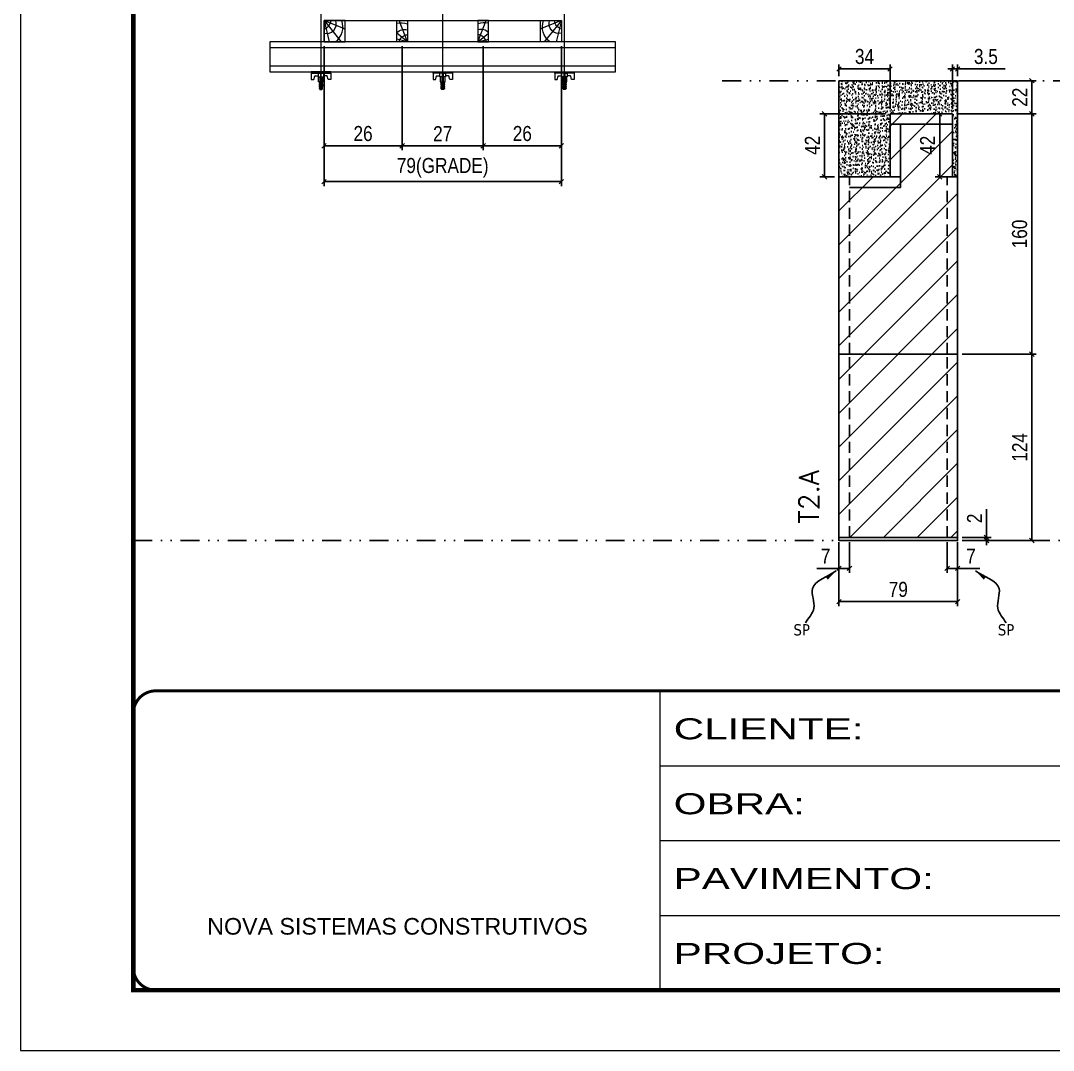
# Model space of a CAD drawing. Extents: x 14400 to 27878, y -21631 to 6985.
# Drawn here: x 17583 to 18271, y -6700 to -6014 of the extents above; entities that cross this region are included whole.
import ezdxf

# ---------------------------------------------------------------- set-up
doc = ezdxf.new("R2010")
doc.units = 0
for name, pattern in [('CONTINUO', [0]), ('DASHED', [0.75, 0.5, -0.25]), ('DIVIDE2', [0.625, 0.25, -0.125, 0, -0.125, 0, -0.125]), ('HIDDEN', [0.375, 0.25, -0.125])]:
    doc.linetypes.add(name, pattern=pattern)
for name, color, linetype in [('COTA', 241, 'Continuous'), ('MEIO_PONT', 93, 'Continuous'), ('Nível', 160, 'Continuous'), ('Painéis', 200, 'Continuous'), ('SARR_2.2x7', 40, 'Continuous'), ('texto', 7, 'Continuous')]:
    doc.layers.add(name, color=color, linetype=linetype)
for name, color, linetype, lineweight in [('Folhas', 255, 'Continuous', 9), ('Hachura', 251, 'Continuous', 9), ('Madeira', 126, 'Continuous', 18), ('Perfil Metálico', 224, 'Continuous', 18), ('SARRAFO DE PRESSAO', 251, 'DASHED', 9), ('Texto Seção', 7, 'Continuous', 15)]:
    doc.layers.add(name, color=color, linetype=linetype, lineweight=lineweight)
doc.styles.add('ARIAL', font='arial.ttf')
doc.styles.add('COTA TECNICA', font='techl___.ttf', dxfattribs={"height": 10})
doc.styles.add('COTA TECNICA 2X', font='techl___.ttf', dxfattribs={"height": 10})
doc.styles.add('COTA TECNICA-50', font='techl___.ttf', dxfattribs={"height": 10})
doc.styles.add('REGUA-120', font='ROMANS.shx', dxfattribs={"height": 15})
doc.styles.get("Standard").update_dxf_attribs({"font": 'arial.ttf'})
doc.styles.add('Tecnologia', font='')
doc.styles.get('Tecnologia').set_extended_font_data('Forgotten Futurist')
doc.dimstyles.new('COTA PAINEL-50', dxfattribs={"dimtxt": 10, "dimasz": 3, "dimexe": 3, "dimexo": 3, "dimgap": 3, "dimtad": 1, "dimdec": 1, "dimzin": 12, "dimdsep": 46, "dimtxsty": 'COTA TECNICA-50', "dimblk1": 'OBLIQUE', "dimblk2": 'OBLIQUE', "dimsah": 1, "dimcen": 0.9, "dimclrd": 4, "dimclre": 4, "dimclrt": 240, "dimadec": 1, "dimazin": 3, "dimtfac": 1, "dimtdec": 1, "dimtmove": 0, "dimatfit": 3, "dimfxl": 1, "dimtolj": 1, "dimtzin": 12, "dimarcsym": 0})
doc.dimstyles.new('PAINEL', dxfattribs={"dimtxt": 10, "dimasz": 3, "dimexe": 3, "dimexo": 3, "dimgap": 3, "dimtad": 1, "dimdec": 1, "dimzin": 12, "dimdsep": 46, "dimtxsty": 'COTA TECNICA', "dimblk1": 'OBLIQUE', "dimblk2": 'OBLIQUE', "dimsah": 1, "dimcen": 0.9, "dimclrd": 4, "dimclre": 4, "dimclrt": 240, "dimadec": 1, "dimazin": 3, "dimtfac": 1, "dimtdec": 1, "dimtmove": 0, "dimatfit": 3, "dimfxl": 1, "dimtolj": 1, "dimtzin": 12, "dimarcsym": 0})
doc.dimstyles.new('SECAO PILAR', dxfattribs={"dimtxt": 10, "dimasz": 3, "dimexe": 3, "dimexo": 3, "dimgap": 3, "dimtad": 1, "dimdec": 1, "dimlfac": 0.5, "dimzin": 12, "dimdsep": 46, "dimtxsty": 'COTA TECNICA 2X', "dimblk1": 'OBLIQUE', "dimblk2": 'OBLIQUE', "dimsah": 1, "dimcen": 0.9, "dimclrd": 256, "dimclre": 256, "dimclrt": 256, "dimadec": 1, "dimazin": 3, "dimtfac": 1, "dimtdec": 1, "dimtmove": 0, "dimatfit": 3, "dimfxl": 1, "dimtolj": 1, "dimtzin": 12, "dimarcsym": 0})
doc.dimstyles.get("Standard").update_dxf_attribs({"dimtxt": 0.18, "dimasz": 0.18, "dimexe": 0.18, "dimexo": 0.0625, "dimgap": 0.09, "dimtad": 0, "dimtih": 1, "dimtoh": 1, "dimdec": 4, "dimzin": 0, "dimdsep": 46, "dimtxsty": 'Standard', "dimcen": 0.09, "dimadec": 0, "dimazin": 0, "dimtfac": 1, "dimtdec": 4, "dimtofl": 0, "dimtmove": 0, "dimatfit": 3, "dimfxl": 1, "dimtolj": 1, "dimtzin": 0, "dimarcsym": 0})

# ---------------------------------------------------------------- blocks, each defined once
blk = doc.blocks.new('9999999999')
at = {"color": 30, "linetype": 'CONTINUO'}
for p, q in [((98564.56, 34230.21), (98564.56, 34429.45)), ((98564.56, 34379.64), (99583.98, 34379.64)), ((98564.56, 34329.83), (99487.98, 34329.83)), ((98564.56, 34280.02), (99487.98, 34280.02))]:
    blk.add_line(p, q, dxfattribs=at)
at = {"color": 30, "linetype": 'CONTINUO', "const_width": 2}
blk.add_lwpolyline([(99583.98, 34230.21), (99583.98, 34414.45, 0.414214), (99568.98, 34429.45), (98228.98, 34429.45, 0.414214), (98213.98, 34414.45), (98213.98, 34245.21, 0.414214), (98228.98, 34230.21), (99583.98, 34230.21)], format="xyb", dxfattribs=at)
at = {"layer": 'Folhas'}
blk.add_lwpolyline([(98138.98, 34190.21), (99623.98, 34190.21), (99623.98, 35240.21), (98138.98, 35240.21)], close=True, dxfattribs=at)
at = {"layer": 'Folhas', "color": 30, "const_width": 3}
blk.add_lwpolyline([(98213.98, 34230.21), (99583.98, 34230.21), (99583.98, 35200.21), (98213.98, 35200.21)], close=True, dxfattribs=at)
at = {"color": 7, "linetype": 'Continuous', "ltscale": 5, "style": 'ARIAL'}
blk.add_text('NOVA SISTEMAS CONSTRUTIVOS', height=11.0592, dxfattribs=at).set_placement((98263.19, 34267.21))
at = {"layer": 'Folhas', "color": 7, "style": 'Tecnologia', "width": 1.5}
for s, p in [('CLIENTE:', (98573.65, 34397.17)), ('OBRA:', (98573.65, 34347.31)), ('PAVIMENTO:', (98573.65, 34297.5)), ('PROJETO:', (98573.65, 34247.69))]:
    blk.add_text(s, height=14, dxfattribs=at).set_placement(p)
blk = doc.blocks.new('_Oblique')
at = {"color": 0, "linetype": 'ByBlock', "lineweight": -2}
blk.add_line((-0.5, -0.5), (0.5, 0.5), dxfattribs=at)
blk = doc.blocks.new('*D2218')
at = {"layer": 'COTA', "lineweight": -2, "transparency": 16777216}
for p, q in [((17785.39, -6031.36), (17785.39, -6124.47)), ((17943.39, -6031.36), (17943.39, -6124.47)), ((17785.39, -6121.47), (17943.39, -6121.47))]:
    blk.add_line(p, q, dxfattribs=at)
at = {"layer": 'Defpoints', "color": 0, "transparency": 16777216}
for p in [(17785.39, -6028.36), (17943.39, -6028.36), (17943.39, -6121.47)]:
    blk.add_point(p, dxfattribs=at)
at = {"layer": 'COTA', "lineweight": -2, "transparency": 16777216, "xscale": 3, "yscale": 3, "zscale": 3, "rotation": 180}
blk.add_blockref('_Oblique', (17785.39, -6121.47), dxfattribs=at)
at = {"layer": 'COTA', "lineweight": -2, "transparency": 16777216, "xscale": 3, "yscale": 3, "zscale": 3}
blk.add_blockref('_Oblique', (17943.39, -6121.47), dxfattribs=at)
at = {"layer": 'COTA', "transparency": 16777216, "insert": (17864.39, -6112.25), "char_height": 10, "attachment_point": 5, "style": 'COTA TECNICA 2X'}
blk.add_mtext('\\A1;79(GRADE)', dxfattribs=at)
blk = doc.blocks.new('*D2219')
at = {"layer": 'COTA', "lineweight": -2, "transparency": 16777216}
for p, q in [((17891.39, -6031.36), (17891.39, -6100.63)), ((17943.39, -6031.36), (17943.39, -6100.63)), ((17891.39, -6097.63), (17943.39, -6097.63))]:
    blk.add_line(p, q, dxfattribs=at)
at = {"layer": 'Defpoints', "color": 0, "transparency": 16777216}
for p in [(17891.39, -6028.36), (17943.39, -6028.36), (17943.39, -6097.63)]:
    blk.add_point(p, dxfattribs=at)
at = {"layer": 'COTA', "lineweight": -2, "transparency": 16777216, "xscale": 3, "yscale": 3, "zscale": 3, "rotation": 180}
blk.add_blockref('_Oblique', (17891.39, -6097.63), dxfattribs=at)
at = {"layer": 'COTA', "lineweight": -2, "transparency": 16777216, "xscale": 3, "yscale": 3, "zscale": 3}
blk.add_blockref('_Oblique', (17943.39, -6097.63), dxfattribs=at)
at = {"layer": 'COTA', "transparency": 16777216, "insert": (17917.39, -6089.53), "char_height": 10, "attachment_point": 5, "style": 'COTA TECNICA 2X'}
blk.add_mtext('\\A1;26', dxfattribs=at)
blk = doc.blocks.new('*D2220')
at = {"layer": 'COTA', "lineweight": -2, "transparency": 16777216}
for p, q in [((17785.39, -6031.36), (17785.39, -6100.63)), ((17837.39, -6031.36), (17837.39, -6100.63)), ((17785.39, -6097.63), (17837.39, -6097.63))]:
    blk.add_line(p, q, dxfattribs=at)
at = {"layer": 'Defpoints', "color": 0, "transparency": 16777216}
for p in [(17785.39, -6028.36), (17837.39, -6028.36), (17837.39, -6097.63)]:
    blk.add_point(p, dxfattribs=at)
at = {"layer": 'COTA', "lineweight": -2, "transparency": 16777216, "xscale": 3, "yscale": 3, "zscale": 3, "rotation": 180}
blk.add_blockref('_Oblique', (17785.39, -6097.63), dxfattribs=at)
at = {"layer": 'COTA', "lineweight": -2, "transparency": 16777216, "xscale": 3, "yscale": 3, "zscale": 3}
blk.add_blockref('_Oblique', (17837.39, -6097.63), dxfattribs=at)
at = {"layer": 'COTA', "transparency": 16777216, "insert": (17811.39, -6089.53), "char_height": 10, "attachment_point": 5, "style": 'COTA TECNICA 2X'}
blk.add_mtext('\\A1;26', dxfattribs=at)
blk = doc.blocks.new('C')
at = {"layer": 'Hachura', "color": 0}
for p, q in [((0, 3.22), (0, -3.22)), ((0.45, 3.22), (0, 3.22)), ((0.46, 3.16), (0, 3.16)), ((0.46, 3.05), (0, 3.05)), ((0.46, 2.88), (0, 2.88)), ((0, 2.75), (0, -1.16)), ((0.46, 2.65), (0, 2.65)), ((0.46, 2.23), (0, 2.23)), ((0.46, 1.51), (0, 1.51)), ((0.39, 0.49), (0.17, 0.49)), ((0.45, -3.23), (0.45, 3.22)), ((0.45, 3.22), (2.58, 3.22)), ((1.74, 0.97), (0.45, 0.97)), ((1.45, 0.1), (0.45, 0.1)), ((1.35, 1.94), (1.35, 0.96)), ((2.58, 2.39), (1.47, 2.09)), ((1.74, -0.97), (1.74, 0.97)), ((1.74, 0.97), (1.74, 0.84)), ((1.74, 0.97), (1.74, 0.84)), ((1.74, 0.84), (3.35, 0.84)), ((3.35, 0.45), (1.74, 0.45)), ((2.58, 3.22), (2.58, 2.39)), ((3.32, 0.84), (3.32, -0.84)), ((3.35, 0.84), (3.35, -0.84)), ((3.68, 0.45), (3.35, 0.45)), ((3.84, -0.52), (3.35, 0.45)), ((3.35, 0.06), (3.67, -0.57)), ((3.68, 0.45), (4.16, -0.52)), ((3.72, 0.5), (4.25, -0.57)), ((4.37, -0.55), (3.83, 0.53)), ((4.15, 0.45), (3.93, 0.45)), ((4.42, -0.52), (3.93, 0.45)), ((4.15, 0.45), (4.26, 0.45)), ((4.26, 0.45), (4.74, -0.52)), ((4.3, 0.5), (4.83, -0.57)), ((4.95, -0.55), (4.41, 0.53)), ((4.51, 0.45), (4.84, 0.45)), ((5, -0.52), (4.51, 0.45)), ((4.84, 0.45), (5.32, -0.52)), ((4.88, 0.5), (5.41, -0.57)), ((5.53, -0.55), (4.99, 0.53)), ((5.58, -0.52), (5.09, 0.45)), ((5.42, 0.45), (5.09, 0.45)), ((5.58, -0.52), (5.09, 0.45)), ((5.42, 0.45), (5.74, -0.19)), ((5.46, 0.5), (5.74, -0.07)), ((5.74, 0.19), (5.57, 0.53)), ((5.74, 0.32), (5.68, 0.45)), ((5.68, 0.45), (5.74, 0.45)), ((5.74, 0.45), (5.9, 0.29)), ((5.74, 0.45), (5.74, -0.52)), ((5.9, -0.36), (5.9, 0.29)), ((0.45, 0), (0, 0)), ((0.46, -1.52), (0, -1.52)), ((0.46, -2.23), (0, -2.23)), ((0.46, -2.65), (0, -2.65)), ((0.46, -2.88), (0, -2.88)), ((0.46, -3.05), (0, -3.05)), ((0.46, -3.16), (0, -3.16)), ((0, -3.22), (2.57, -3.22)), ((0.08, -0.48), (0.29, -0.48)), ((0.29, -0.48), (0.4, -0.48)), ((0.45, 0), (0.45, -0.97)), ((0.45, -0.16), (1.45, -0.16)), ((0.45, -0.65), (0.45, -0.32)), ((0.45, -3.23), (0.45, -0.65)), ((0.45, -0.97), (1.74, -0.97)), ((1.35, -1.94), (1.35, -0.97)), ((2.58, -2.39), (1.47, -2.1)), ((3.35, -0.32), (1.74, -0.32)), ((3.35, -0.84), (1.74, -0.84)), ((2.58, -3.23), (2.58, -2.39)), ((3.35, -0.07), (3.58, -0.52)), ((3.35, -0.52), (3.58, -0.52)), ((3.84, -0.52), (4.16, -0.52)), ((4.42, -0.52), (4.74, -0.52)), ((4.63, -0.52), (4.74, -0.52)), ((5, -0.52), (5.32, -0.52)), ((5.58, -0.52), (5.74, -0.52)), ((5.74, -0.52), (5.9, -0.36)), ((5.74, -0.52), (5.74, -0.52))]:
    blk.add_line(p, q, dxfattribs=at)
for centre, radius, start, end in [((1.52, 1.94), 0.161, 104.7436, 180), ((1.44, -0.03), 0.129, 272.695, 87.305), ((3.81, 0.39), 0.143, 25.5688, 154.4312), ((4.39, 0.39), 0.143, 25.5688, 154.4312), ((4.97, 0.39), 0.143, 25.5688, 154.4312), ((5.55, 0.39), 0.143, 25.5688, 154.4312), ((0.17, -0.37), 0.174, 221.744, 317.8592), ((1.52, -1.94), 0.161, 180, 255.2564), ((3.71, -0.4), 0.174, 222.1408, 318.256), ((4.29, -0.4), 0.174, 222.1408, 318.256), ((4.87, -0.4), 0.174, 222.1408, 318.256), ((5.45, -0.4), 0.174, 222.1408, 318.256), ((5.61, -0.4), 0.174, 317.8592, 318.256)]:
    blk.add_arc(centre, radius, start, end, dxfattribs=at)
blk = doc.blocks.new('PONTALETE')
at = {"layer": 'Madeira'}
for q in [(2.71, 7), (7, 5.76), (7, 1.74)]:
    blk.add_line((0, 0), q, dxfattribs=at)
blk.add_lwpolyline([(0, 0), (7, 0), (7, 7), (0, 7)], close=True, dxfattribs=at)
for centre, radius, start, end in [((2.04, 0.06), 6.23, 37.2818, 109.0913), ((1.09, 0.9), 3.19, 343.603, 109.9847), ((-0.21, -0.78), 3.09, 14.6322, 86.0383)]:
    blk.add_arc(centre, radius, start, end, dxfattribs=at)
blk = doc.blocks.new('MEIO PONTALETE')
at = {"layer": 'Madeira'}
for q in [(2.71, 7), (3.5, 2.88), (3.5, 0.87)]:
    blk.add_line((0, 0), q, dxfattribs=at)
blk.add_lwpolyline([(0, 0), (3.5, 0), (3.5, 7), (0, 7)], close=True, dxfattribs=at)
for centre, radius, start, end in [((2.04, 0.06), 6.23, 76.4499, 109.0913), ((1.09, 0.9), 3.19, 40.9063, 109.9847), ((-0.21, -0.78), 3.09, 14.6322, 86.0383)]:
    blk.add_arc(centre, radius, start, end, dxfattribs=at)
blk = doc.blocks.new('*D2221')
at = {"layer": 'COTA', "lineweight": -2, "transparency": 16777216}
for p, q in [((17837.39, -6031.36), (17837.39, -6100.63)), ((17891.39, -6031.36), (17891.39, -6100.63)), ((17837.39, -6097.63), (17891.39, -6097.63))]:
    blk.add_line(p, q, dxfattribs=at)
at = {"layer": 'Defpoints', "color": 0, "transparency": 16777216}
for p in [(17837.39, -6028.36), (17891.39, -6028.36), (17891.39, -6097.63)]:
    blk.add_point(p, dxfattribs=at)
at = {"layer": 'COTA', "lineweight": -2, "transparency": 16777216, "xscale": 3, "yscale": 3, "zscale": 3, "rotation": 180}
blk.add_blockref('_Oblique', (17837.39, -6097.63), dxfattribs=at)
at = {"layer": 'COTA', "lineweight": -2, "transparency": 16777216, "xscale": 3, "yscale": 3, "zscale": 3}
blk.add_blockref('_Oblique', (17891.39, -6097.63), dxfattribs=at)
at = {"layer": 'COTA', "transparency": 16777216, "insert": (17864.39, -6089.56), "char_height": 10, "attachment_point": 5, "style": 'COTA TECNICA 2X'}
blk.add_mtext('\\A1;27', dxfattribs=at)
blk = doc.blocks.new('*D2226')
at = {"layer": 'COTA', "color": 4, "lineweight": -2, "transparency": 16777216}
for p, q in [((18128.16, -6361.32), (18128.16, -6403.99)), ((18207.16, -6361.32), (18207.16, -6403.99)), ((18207.16, -6400.99), (18128.16, -6400.99))]:
    blk.add_line(p, q, dxfattribs=at)
at = {"layer": 'Defpoints', "color": 0, "transparency": 16777216}
for p in [(18128.16, -6358.32), (18207.16, -6358.32), (18128.16, -6400.99)]:
    blk.add_point(p, dxfattribs=at)
at = {"layer": 'COTA', "color": 4, "lineweight": -2, "transparency": 16777216, "xscale": 3, "yscale": 3, "zscale": 3, "rotation": 180}
blk.add_blockref('_Oblique', (18128.16, -6400.99), dxfattribs=at)
at = {"layer": 'COTA', "color": 4, "lineweight": -2, "transparency": 16777216, "xscale": 3, "yscale": 3, "zscale": 3}
blk.add_blockref('_Oblique', (18207.16, -6400.99), dxfattribs=at)
at = {"layer": 'COTA', "color": 240, "transparency": 16777216, "insert": (18167.66, -6392.89), "char_height": 10, "attachment_point": 5, "style": 'COTA TECNICA'}
blk.add_mtext('\\A1;79', dxfattribs=at)
blk = doc.blocks.new('*D2227')
at = {"layer": 'COTA', "color": 4, "lineweight": -2, "transparency": 16777216}
for p, q in [((18200.16, -6361.32), (18200.16, -6381.83)), ((18207.16, -6363.32), (18207.16, -6381.83)), ((18200.16, -6378.83), (18207.16, -6378.83)), ((18207.16, -6378.83), (18221.89, -6378.83))]:
    blk.add_line(p, q, dxfattribs=at)
at = {"layer": 'Defpoints', "color": 0, "transparency": 16777216}
for p in [(18200.16, -6358.32), (18207.16, -6360.32), (18207.16, -6378.83)]:
    blk.add_point(p, dxfattribs=at)
at = {"layer": 'COTA', "color": 4, "lineweight": -2, "transparency": 16777216, "xscale": 3, "yscale": 3, "zscale": 3, "rotation": 180}
blk.add_blockref('_Oblique', (18200.16, -6378.83), dxfattribs=at)
at = {"layer": 'COTA', "color": 4, "lineweight": -2, "transparency": 16777216, "xscale": 3, "yscale": 3, "zscale": 3}
blk.add_blockref('_Oblique', (18207.16, -6378.83), dxfattribs=at)
at = {"layer": 'COTA', "color": 240, "transparency": 16777216, "insert": (18216.02, -6370.75), "char_height": 10, "attachment_point": 5, "style": 'COTA TECNICA-50'}
blk.add_mtext('\\A1;7', dxfattribs=at)
blk = doc.blocks.new('*D2228')
at = {"layer": 'COTA', "color": 4, "lineweight": -2, "transparency": 16777216}
for p, q in [((18128.16, -6363.32), (18128.16, -6381.83)), ((18135.16, -6361.32), (18135.16, -6381.83)), ((18128.16, -6378.83), (18113.43, -6378.83)), ((18135.16, -6378.83), (18128.16, -6378.83))]:
    blk.add_line(p, q, dxfattribs=at)
at = {"layer": 'Defpoints', "color": 0, "transparency": 16777216}
for p in [(18135.16, -6358.32), (18128.16, -6360.32), (18128.16, -6378.83)]:
    blk.add_point(p, dxfattribs=at)
at = {"layer": 'COTA', "color": 4, "lineweight": -2, "transparency": 16777216, "xscale": 3, "yscale": 3, "zscale": 3, "rotation": 180}
blk.add_blockref('_Oblique', (18128.16, -6378.83), dxfattribs=at)
at = {"layer": 'COTA', "color": 4, "lineweight": -2, "transparency": 16777216, "xscale": 3, "yscale": 3, "zscale": 3}
blk.add_blockref('_Oblique', (18135.16, -6378.83), dxfattribs=at)
at = {"layer": 'COTA', "color": 240, "transparency": 16777216, "insert": (18119.29, -6370.75), "char_height": 10, "attachment_point": 5, "style": 'COTA TECNICA-50'}
blk.add_mtext('\\A1;7', dxfattribs=at)
blk = doc.blocks.new('*D2230')
at = {"layer": 'COTA', "color": 4, "linetype": 'ByBlock', "lineweight": -2, "transparency": 16777216}
for p, q in [((18210.16, -6236.32), (18259.53, -6236.32)), ((18256.53, -6360.32), (18256.53, -6236.32)), ((18210.16, -6360.32), (18259.53, -6360.32))]:
    blk.add_line(p, q, dxfattribs=at)
at = {"layer": 'Defpoints', "color": 0, "linetype": 'ByBlock', "transparency": 16777216}
for p in [(18207.16, -6236.32), (18256.53, -6236.32), (18207.16, -6360.32)]:
    blk.add_point(p, dxfattribs=at)
at = {"layer": 'COTA', "color": 4, "linetype": 'ByBlock', "lineweight": -2, "transparency": 16777216, "xscale": 3, "yscale": 3, "zscale": 3}
for p, rotation in [((18256.53, -6236.32), 90), ((18256.53, -6360.32), 270)]:
    blk.add_blockref('_Oblique', p, dxfattribs=dict(at, rotation=rotation))
at = {"layer": 'COTA', "color": 240, "linetype": 'ByBlock', "transparency": 16777216, "insert": (18248.45, -6298.32), "char_height": 10, "attachment_point": 5, "rotation": 90, "style": 'COTA TECNICA'}
blk.add_mtext('\\A1;124', dxfattribs=at)
blk = doc.blocks.new('*D2229')
at = {"layer": 'COTA', "color": 4, "lineweight": -2, "transparency": 16777216}
for p, q in [((18226.42, -6358.32), (18226.42, -6339.51)), ((18210.16, -6358.32), (18229.42, -6358.32)), ((18226.42, -6360.32), (18226.42, -6358.32)), ((18210.16, -6360.32), (18229.42, -6360.32)), ((18226.42, -6360.32), (18226.42, -6363.32))]:
    blk.add_line(p, q, dxfattribs=at)
at = {"layer": 'Defpoints', "color": 0, "transparency": 16777216}
for p in [(18207.16, -6358.32), (18207.16, -6360.32), (18226.42, -6360.32)]:
    blk.add_point(p, dxfattribs=at)
at = {"layer": 'COTA', "color": 4, "lineweight": -2, "transparency": 16777216, "xscale": 3, "yscale": 3, "zscale": 3}
for p, rotation in [((18226.42, -6358.32), 270), ((18226.42, -6360.32), 90)]:
    blk.add_blockref('_Oblique', p, dxfattribs=dict(at, rotation=rotation))
at = {"layer": 'COTA', "color": 240, "transparency": 16777216, "insert": (18218.42, -6345.57), "char_height": 10, "attachment_point": 5, "rotation": 90, "style": 'COTA TECNICA-50'}
blk.add_mtext('\\A1;2', dxfattribs=at)
blk = doc.blocks.new('*D2231')
at = {"layer": 'COTA', "color": 4, "linetype": 'ByBlock', "lineweight": -2, "transparency": 16777216}
for p, q in [((18210.16, -6236.32), (18259.53, -6236.32)), ((18256.53, -6360.32), (18256.53, -6236.32)), ((18210.16, -6360.32), (18259.53, -6360.32))]:
    blk.add_line(p, q, dxfattribs=at)
at = {"layer": 'Defpoints', "color": 0, "linetype": 'ByBlock', "transparency": 16777216}
for p in [(18207.16, -6236.32), (18256.53, -6236.32), (18207.16, -6360.32)]:
    blk.add_point(p, dxfattribs=at)
at = {"layer": 'COTA', "color": 4, "linetype": 'ByBlock', "lineweight": -2, "transparency": 16777216, "xscale": 3, "yscale": 3, "zscale": 3}
for p, rotation in [((18256.53, -6236.32), 90), ((18256.53, -6360.32), 270)]:
    blk.add_blockref('_Oblique', p, dxfattribs=dict(at, rotation=rotation))
at = {"layer": 'COTA', "color": 240, "linetype": 'ByBlock', "transparency": 16777216, "insert": (18248.45, -6298.32), "char_height": 10, "attachment_point": 5, "rotation": 90, "style": 'COTA TECNICA'}
blk.add_mtext('\\A1;124', dxfattribs=at)
blk = doc.blocks.new('*D2232')
at = {"layer": 'COTA', "color": 4, "lineweight": -2, "transparency": 16777216}
for p, q in [((18210.16, -6054.32), (18259.53, -6054.32)), ((18256.53, -6076.32), (18256.53, -6054.32)), ((18206.66, -6076.32), (18259.53, -6076.32))]:
    blk.add_line(p, q, dxfattribs=at)
at = {"layer": 'Defpoints', "color": 0, "transparency": 16777216}
for p in [(18207.16, -6054.32), (18256.53, -6054.32), (18203.66, -6076.32)]:
    blk.add_point(p, dxfattribs=at)
at = {"layer": 'COTA', "color": 4, "lineweight": -2, "transparency": 16777216, "xscale": 3, "yscale": 3, "zscale": 3}
for p, rotation in [((18256.53, -6054.32), 90), ((18256.53, -6076.32), 270)]:
    blk.add_blockref('_Oblique', p, dxfattribs=dict(at, rotation=rotation))
at = {"layer": 'COTA', "color": 240, "transparency": 16777216, "insert": (18248.53, -6065.32), "char_height": 10, "attachment_point": 5, "rotation": 90, "style": 'COTA TECNICA'}
blk.add_mtext('\\A1;22', dxfattribs=at)
blk = doc.blocks.new('*D2233')
at = {"layer": 'COTA', "color": 4, "lineweight": -2, "transparency": 16777216}
for p, q in [((18206.66, -6076.32), (18259.53, -6076.32)), ((18256.53, -6236.32), (18256.53, -6076.32)), ((18210.16, -6236.32), (18259.53, -6236.32))]:
    blk.add_line(p, q, dxfattribs=at)
at = {"layer": 'Defpoints', "color": 0, "transparency": 16777216}
for p in [(18203.66, -6076.32), (18256.53, -6076.32), (18207.16, -6236.32)]:
    blk.add_point(p, dxfattribs=at)
at = {"layer": 'COTA', "color": 4, "lineweight": -2, "transparency": 16777216, "xscale": 3, "yscale": 3, "zscale": 3}
for p, rotation in [((18256.53, -6076.32), 90), ((18256.53, -6236.32), 270)]:
    blk.add_blockref('_Oblique', p, dxfattribs=dict(at, rotation=rotation))
at = {"layer": 'COTA', "color": 240, "transparency": 16777216, "insert": (18248.42, -6156.32), "char_height": 10, "attachment_point": 5, "rotation": 90, "style": 'COTA TECNICA'}
blk.add_mtext('\\A1;160', dxfattribs=at)
blk = doc.blocks.new('*D2903')
at = {"layer": 'COTA', "color": 4, "lineweight": -2, "transparency": 16777216}
for p, q in [((18128.16, -6051.32), (18128.16, -6043.48)), ((18162.16, -6046.48), (18128.16, -6046.48)), ((18162.16, -6073.32), (18162.16, -6043.48))]:
    blk.add_line(p, q, dxfattribs=at)
at = {"layer": 'Defpoints', "color": 0, "transparency": 16777216}
for p in [(18128.16, -6046.48), (18128.16, -6054.32), (18162.16, -6076.32)]:
    blk.add_point(p, dxfattribs=at)
at = {"layer": 'COTA', "color": 4, "lineweight": -2, "transparency": 16777216, "xscale": 3, "yscale": 3, "zscale": 3, "rotation": 180}
blk.add_blockref('_Oblique', (18128.16, -6046.48), dxfattribs=at)
at = {"layer": 'COTA', "color": 4, "lineweight": -2, "transparency": 16777216, "xscale": 3, "yscale": 3, "zscale": 3}
blk.add_blockref('_Oblique', (18162.16, -6046.48), dxfattribs=at)
at = {"layer": 'COTA', "color": 240, "transparency": 16777216, "insert": (18145.16, -6038.26), "char_height": 10, "attachment_point": 5, "style": 'COTA TECNICA'}
blk.add_mtext('\\A1;34', dxfattribs=at)
blk = doc.blocks.new('*D2904')
at = {"layer": 'COTA', "color": 4, "lineweight": -2, "transparency": 16777216}
for p, q in [((18203.66, -6046.48), (18200.66, -6046.48)), ((18203.66, -6073.32), (18203.66, -6043.48)), ((18203.66, -6046.48), (18207.16, -6046.48)), ((18207.16, -6051.32), (18207.16, -6043.48)), ((18207.16, -6046.48), (18238.76, -6046.48))]:
    blk.add_line(p, q, dxfattribs=at)
at = {"layer": 'Defpoints', "color": 0, "transparency": 16777216}
for p in [(18207.16, -6046.48), (18207.16, -6054.32), (18203.66, -6076.32)]:
    blk.add_point(p, dxfattribs=at)
at = {"layer": 'COTA', "color": 4, "lineweight": -2, "transparency": 16777216, "xscale": 3, "yscale": 3, "zscale": 3}
blk.add_blockref('_Oblique', (18203.66, -6046.48), dxfattribs=at)
at = {"layer": 'COTA', "color": 4, "lineweight": -2, "transparency": 16777216, "xscale": 3, "yscale": 3, "zscale": 3, "rotation": 180}
blk.add_blockref('_Oblique', (18207.16, -6046.48), dxfattribs=at)
at = {"layer": 'COTA', "color": 240, "transparency": 16777216, "insert": (18225.96, -6038.26), "char_height": 10, "attachment_point": 5, "style": 'COTA TECNICA'}
blk.add_mtext('\\A1;3.5', dxfattribs=at)
blk = doc.blocks.new('*D2905')
at = {"layer": 'COTA', "color": 4, "lineweight": -2, "transparency": 16777216}
for p, q in [((18159.16, -6076.32), (18115.52, -6076.32)), ((18118.52, -6118.32), (18118.52, -6076.32)), ((18125.16, -6118.32), (18115.52, -6118.32))]:
    blk.add_line(p, q, dxfattribs=at)
at = {"layer": 'Defpoints', "color": 0, "transparency": 16777216}
for p in [(18118.52, -6076.32), (18162.16, -6076.32), (18128.16, -6118.32)]:
    blk.add_point(p, dxfattribs=at)
at = {"layer": 'COTA', "color": 4, "lineweight": -2, "transparency": 16777216, "xscale": 3, "yscale": 3, "zscale": 3}
for p, rotation in [((18118.52, -6076.32), 90), ((18118.52, -6118.32), 270)]:
    blk.add_blockref('_Oblique', p, dxfattribs=dict(at, rotation=rotation))
at = {"layer": 'COTA', "color": 240, "transparency": 16777216, "insert": (18110.45, -6097.32), "char_height": 10, "attachment_point": 5, "rotation": 90, "style": 'COTA TECNICA'}
blk.add_mtext('\\A1;42', dxfattribs=at)
blk = doc.blocks.new('*D2906')
at = {"layer": 'COTA', "color": 4, "lineweight": -2, "transparency": 16777216}
for p, q in [((18200.66, -6076.32), (18192.21, -6076.32)), ((18195.21, -6118.32), (18195.21, -6076.32)), ((18200.66, -6118.32), (18192.21, -6118.32))]:
    blk.add_line(p, q, dxfattribs=at)
at = {"layer": 'Defpoints', "color": 0, "transparency": 16777216}
for p in [(18195.21, -6076.32), (18203.66, -6076.32), (18203.66, -6118.32)]:
    blk.add_point(p, dxfattribs=at)
at = {"layer": 'COTA', "color": 4, "lineweight": -2, "transparency": 16777216, "xscale": 3, "yscale": 3, "zscale": 3}
for p, rotation in [((18195.21, -6076.32), 90), ((18195.21, -6118.32), 270)]:
    blk.add_blockref('_Oblique', p, dxfattribs=dict(at, rotation=rotation))
at = {"layer": 'COTA', "color": 240, "transparency": 16777216, "insert": (18187.14, -6097.32), "char_height": 10, "attachment_point": 5, "rotation": 90, "style": 'COTA TECNICA'}
blk.add_mtext('\\A1;42', dxfattribs=at)

msp = doc.modelspace()

# ---------------------------------------------------------------- hatches: boundary and pattern name
at = {"layer": 'COTA'}
h = msp.add_hatch(dxfattribs=at)
h.set_pattern_fill('AR-CONC', color=256, scale=0.03)
h.set_pattern_definition([(50, (-1585, 0), (5.4655401, -0.4781726), [0.5715, -6.2865]), (355, (-1585, 0), (-1.0573026, 5.7317054), [0.4572, -5.0292175]), (100.451445, (-1584.5445, -0.04), (4.4082374, 5.2535326), [0.4857003, -5.3427073]), (46.1842, (-1585, 1.524), (8.1323712, -1.2612698), [0.85725, -9.42975]), (96.635558, (-1584.322, 1.419), (7.122124, 7.4227837), [0.7285507, -8.0140682]), (351.18415, (-1585, 1.524), (7.122124, 7.4227837), [0.685799, -7.543792]), (21, (-1584.238, 1.143), (4.5484317, -3.0679559), [0.5715, -6.2865]), (326, (-1584.238, 1.143), (1.8540609, 5.525639), [0.4572, -5.0292]), (71.451445, (-1583.859, 0.8873), (6.4024926, 2.457683), [0.4857003, -5.3426981]), (37.5, (-1585, 0), (0.0926581, 2.53665117), [0, -4.96824, 0, -5.1054, 0, -5.04825]), (7.5, (-1585, 0), (2.00458988, 3.00541724), [0, -2.91084, 0, -4.85394, 0, -1.92405]), (327.5, (-1586.6993, 0), (4.06771786, -0.17186232), [0, -1.905, 0, -5.9436, 0, -7.8867]), (317.5, (-1587.4613, 0), (4.44387544, 0.76279473), [0, -2.4765, 0, -3.94716, 0, -5.6007])])
h.paths.add_polyline_path([(18128.158, -6054.316), (18128.158, -6118.316), (18162.158, -6118.316), (18162.158, -6076.316), (18203.658, -6076.316), (18203.658, -6118.316), (18207.158, -6118.316), (18207.158, -6054.316)])
at = {"layer": 'Hachura'}
h = msp.add_hatch(dxfattribs=at)
h.set_pattern_fill('ANSI31', color=256, scale=5)
h.paths.add_polyline_path([(18207.158, -6236.316), (18128.158, -6236.316), (18128.158, -6358.316), (18207.158, -6358.316)])
h.paths.add_polyline_path([(18207.158, -6118.316), (18203.658, -6118.316), (18203.658, -6076.316), (18162.158, -6076.316), (18162.158, -6118.316), (18128.158, -6118.316), (18128.158, -6236.316), (18207.158, -6236.316)])
h.paths.add_polyline_path([(18485.05, -6118.316), (18481.55, -6118.316), (18481.55, -6071.316), (18409.55, -6071.316), (18409.55, -6118.316), (18406.05, -6118.316), (18406.05, -6236.316), (18485.05, -6236.316)])
h.paths.add_polyline_path([(18485.05, -6236.316), (18406.05, -6236.316), (18406.05, -6358.316), (18485.05, -6358.316)])
h.paths.add_polyline_path([(18688.081, -6118.316), (18669.081, -6118.316), (18669.081, -6358.316), (18688.081, -6358.316)])
h.paths.add_polyline_path([(18875.648, -6118.316), (18856.648, -6118.316), (18856.648, -6358.316), (18875.648, -6358.316)])

# ---------------------------------------------------------------- linework, layer by layer
at = {"layer": 'COTA'}
for p, q in [((18128.158, -6118.316), (18128.158, -6054.316)), ((18207.158, -6054.316), (18128.158, -6054.316)), ((18207.158, -6054.316), (18207.158, -6118.316)), ((18162.158, -6118.316), (18169.158, -6118.316)), ((18169.158, -6118.316), (18169.158, -6125.316))]:
    msp.add_line(p, q, dxfattribs=at)
at = {"layer": 'Hachura'}
for p, q in [((17783.394, -6059.157), (17783.385, -5927.356)), ((17864.389, -6059.157), (17864.397, -5927.356)), ((17945.395, -6059.157), (17945.404, -5927.356))]:
    msp.add_line(p, q, dxfattribs=at)
at = {"layer": 'Madeira'}
msp.add_lwpolyline([(17943.394, -6014.356), (17943.394, -6028.356), (17785.394, -6028.356), (17785.394, -6014.356)], close=True, dxfattribs=at)
at = {"layer": 'Nível', "color": 4, "linetype": 'DIVIDE2', "ltscale": 50}
for p, q in [((18050.505, -6054.316), (19028.467, -6054.316)), ((17658.467, -6360.316), (19028.467, -6360.316))]:
    msp.add_line(p, q, dxfattribs=at)
at = {"layer": 'Painéis'}
for p, q in [((18162.158, -6118.316), (18162.158, -6076.316)), ((18203.658, -6076.316), (18162.158, -6076.316)), ((18203.658, -6076.316), (18203.658, -6118.316)), ((18128.158, -6118.316), (18128.158, -6358.316)), ((18162.158, -6118.316), (18128.158, -6118.316)), ((18207.158, -6118.316), (18200.158, -6118.316)), ((18207.158, -6358.316), (18207.158, -6118.316)), ((18207.158, -6236.316), (18128.158, -6236.316)), ((18128.158, -6358.316), (18207.158, -6358.316))]:
    msp.add_line(p, q, dxfattribs=at)
msp.add_lwpolyline([(18207.158, -6358.316), (18128.158, -6358.316), (18128.158, -6360.316), (18207.158, -6360.316)], close=True, dxfattribs=at)
at = {"layer": 'Perfil Metálico'}
for points in [[(17979.394, -6048.356), (17979.394, -6028.356), (17749.394, -6028.356), (17749.394, -6048.356)], [(17749.394, -6032.356), (17749.394, -6044.356), (17979.394, -6044.356), (17979.394, -6032.356)]]:
    msp.add_lwpolyline(points, close=True, dxfattribs=at)
at = {"layer": 'SARR_2.2x7'}
for p, q in [((18203.658, -6083.316), (18162.158, -6083.316)), ((18169.158, -6118.316), (18169.158, -6083.316)), ((18169.158, -6125.316), (18135.158, -6125.316))]:
    msp.add_line(p, q, dxfattribs=at)
at = {"layer": 'SARR_2.2x7', "linetype": 'HIDDEN', "ltscale": 30}
for p, q in [((18135.158, -6236.316), (18135.158, -6118.316)), ((18200.158, -6236.316), (18200.158, -6118.316)), ((18135.158, -6358.316), (18135.158, -6236.316)), ((18200.158, -6358.316), (18200.158, -6236.316))]:
    msp.add_line(p, q, dxfattribs=at)

# ---------------------------------------------------------------- block references
at = {"layer": 'Hachura', "linetype": 'Continuous', "yscale": 2, "zscale": 2}
for p, xscale, rotation in [((17783.394, -6048.356), 2, 269.9999999999999), ((17864.388, -6048.356), -2, 90), ((17945.395, -6048.356), -2, 90)]:
    msp.add_blockref('C', p, dxfattribs=dict(at, xscale=xscale, rotation=rotation))
at = {"layer": 'MEIO_PONT', "yscale": 2, "zscale": 2}
for p, xscale, rotation in [((17785.394, -6014.356), 2, 269.9999999999999), ((17943.394, -6014.356), -2, 90)]:
    msp.add_blockref('PONTALETE', p, dxfattribs=dict(at, xscale=xscale, rotation=rotation))
at = {"layer": 'MEIO_PONT', "yscale": 1.999999997962732, "zscale": 1.999999997962732}
for p, xscale in [((17840.894, -6028.356), -1.999999997962732), ((17887.894, -6028.356), 1.999999997962732)]:
    msp.add_blockref('MEIO PONTALETE', p, dxfattribs=dict(at, xscale=xscale))
at = {"layer": 'SARRAFO DE PRESSAO', "color": 6, "linetype": 'ByBlock'}
msp.add_blockref('9999999999', (-80555.511, -40889.804), dxfattribs=at)

# ---------------------------------------------------------------- texts
at = {"layer": 'texto', "color": 0, "char_height": 7.5, "attachment_point": 5}
for insert in [(18103.381, -6419.807), (18239.405, -6419.807)]:
    msp.add_mtext('{\\fTahoma|b0|i0|c0|p34;\\C4;SP}', dxfattribs=dict(at, insert=insert))
at = {"layer": 'Texto Seção', "insert": (18114.687, -6349.064), "char_height": 13, "width": 285.32988, "attachment_point": 7, "rotation": 90, "style": 'REGUA-120'}
msp.add_mtext('T2.A', dxfattribs=at)

# ---------------------------------------------------------------- dimensions: what is measured, and where the dimension line sits
at = {"layer": 'COTA'}
dim = msp.add_linear_dim(base=(17943.394, -6121.474), p1=(17785.394, -6028.356), p2=(17943.394, -6028.356), text='<>(GRADE)', dimstyle='SECAO PILAR', dxfattribs=at)
dim.commit()
dim.dimension.update_dxf_attribs({"geometry": '*D2218', "text_midpoint": (17864.394, -6112.253)})
for base, p1, p2, dimstyle, picture, middle in [((17837.394, -6097.632), (17785.394, -6028.356), (17837.394, -6028.356), 'SECAO PILAR', '*D2220', (17811.394, -6089.529)), ((17891.394, -6097.632), (17837.394, -6028.356), (17891.394, -6028.356), 'SECAO PILAR', '*D2221', (17864.394, -6089.559)), ((17943.394, -6097.632), (17891.394, -6028.356), (17943.394, -6028.356), 'SECAO PILAR', '*D2219', (17917.394, -6089.529)), ((18128.158, -6046.477), (18162.158, -6076.316), (18128.158, -6054.316), 'PAINEL', '*D2903', (18145.158, -6038.257)), ((18207.158, -6046.477), (18203.658, -6076.316), (18207.158, -6054.316), 'PAINEL', '*D2904', (18225.96, -6038.257)), ((18207.158, -6378.826), (18200.158, -6358.316), (18207.158, -6360.316), 'COTA PAINEL-50', '*D2227', (18216.023, -6370.753))]:
    dim = msp.add_linear_dim(base=base, p1=p1, p2=p2, dimstyle=dimstyle, dxfattribs=at)
    dim.commit()
    dim.dimension.update_dxf_attribs({"geometry": picture, "text_midpoint": middle})
for base, p1, p2, angle, dimstyle, picture, middle in [((18256.525, -6054.316), (18203.658, -6076.316), (18207.158, -6054.316), 90, 'PAINEL', '*D2232', (18248.525, -6065.316)), ((18118.52, -6076.316), (18128.158, -6118.316), (18162.158, -6076.316), 90, 'PAINEL', '*D2905', (18110.447, -6097.316)), ((18195.213, -6076.316), (18203.658, -6118.316), (18203.658, -6076.316), 90, 'PAINEL', '*D2906', (18187.14, -6097.316)), ((18256.525, -6076.316), (18207.158, -6236.316), (18203.658, -6076.316), 90, 'PAINEL', '*D2233', (18248.423, -6156.316)), ((18128.158, -6378.826), (18135.158, -6358.316), (18128.158, -6360.316), 180, 'COTA PAINEL-50', '*D2228', (18119.292, -6370.753))]:
    dim = msp.add_linear_dim(base=base, p1=p1, p2=p2, angle=angle, dimstyle=dimstyle, dxfattribs=at)
    dim.commit()
    dim.dimension.update_dxf_attribs({"geometry": picture, "text_midpoint": middle})
at = {"layer": 'COTA', "linetype": 'ByBlock'}
for picture in ['*D2230', '*D2231']:
    dim = msp.add_aligned_dim(p1=(18207.158, -6360.316), p2=(18207.158, -6236.316), distance=-49.367, dimstyle='PAINEL', dxfattribs=at)
    dim.commit()
    dim.dimension.update_dxf_attribs({"geometry": picture, "text_midpoint": (18248.452, -6298.316)})
at = {"layer": 'COTA'}
dim = msp.add_linear_dim(base=(18226.416, -6360.316), p1=(18207.158, -6358.316), p2=(18207.158, -6360.316), angle=90, dimstyle='COTA PAINEL-50', dxfattribs=at)
dim.commit()
dim.dimension.update_dxf_attribs({"geometry": '*D2229', "text_midpoint": (18226.416, -6345.569), "dimtype": 160})
dim = msp.add_linear_dim(base=(18128.158, -6400.994), p1=(18207.158, -6358.316), p2=(18128.158, -6358.316), angle=180, dimstyle='PAINEL', override={"dimarcsym": 2}, dxfattribs=at)
dim.commit()
dim.dimension.update_dxf_attribs({"geometry": '*D2226', "text_midpoint": (18167.658, -6392.891)})

# ---------------------------------------------------------------- leaders
at = {"layer": 'COTA', "path_type": 1}
for points in [[(18126.329, -6380.496), (18110.544, -6392.332), (18111.469, -6405.338), (18105.916, -6415.12)], [(18218.987, -6380.496), (18234.772, -6392.332), (18233.847, -6405.338), (18239.399, -6415.12)]]:
    msp.add_leader(points, dimstyle='Standard', override={"dimasz": 8}, dxfattribs=at)

doc.saveas('drawing.dxf')
